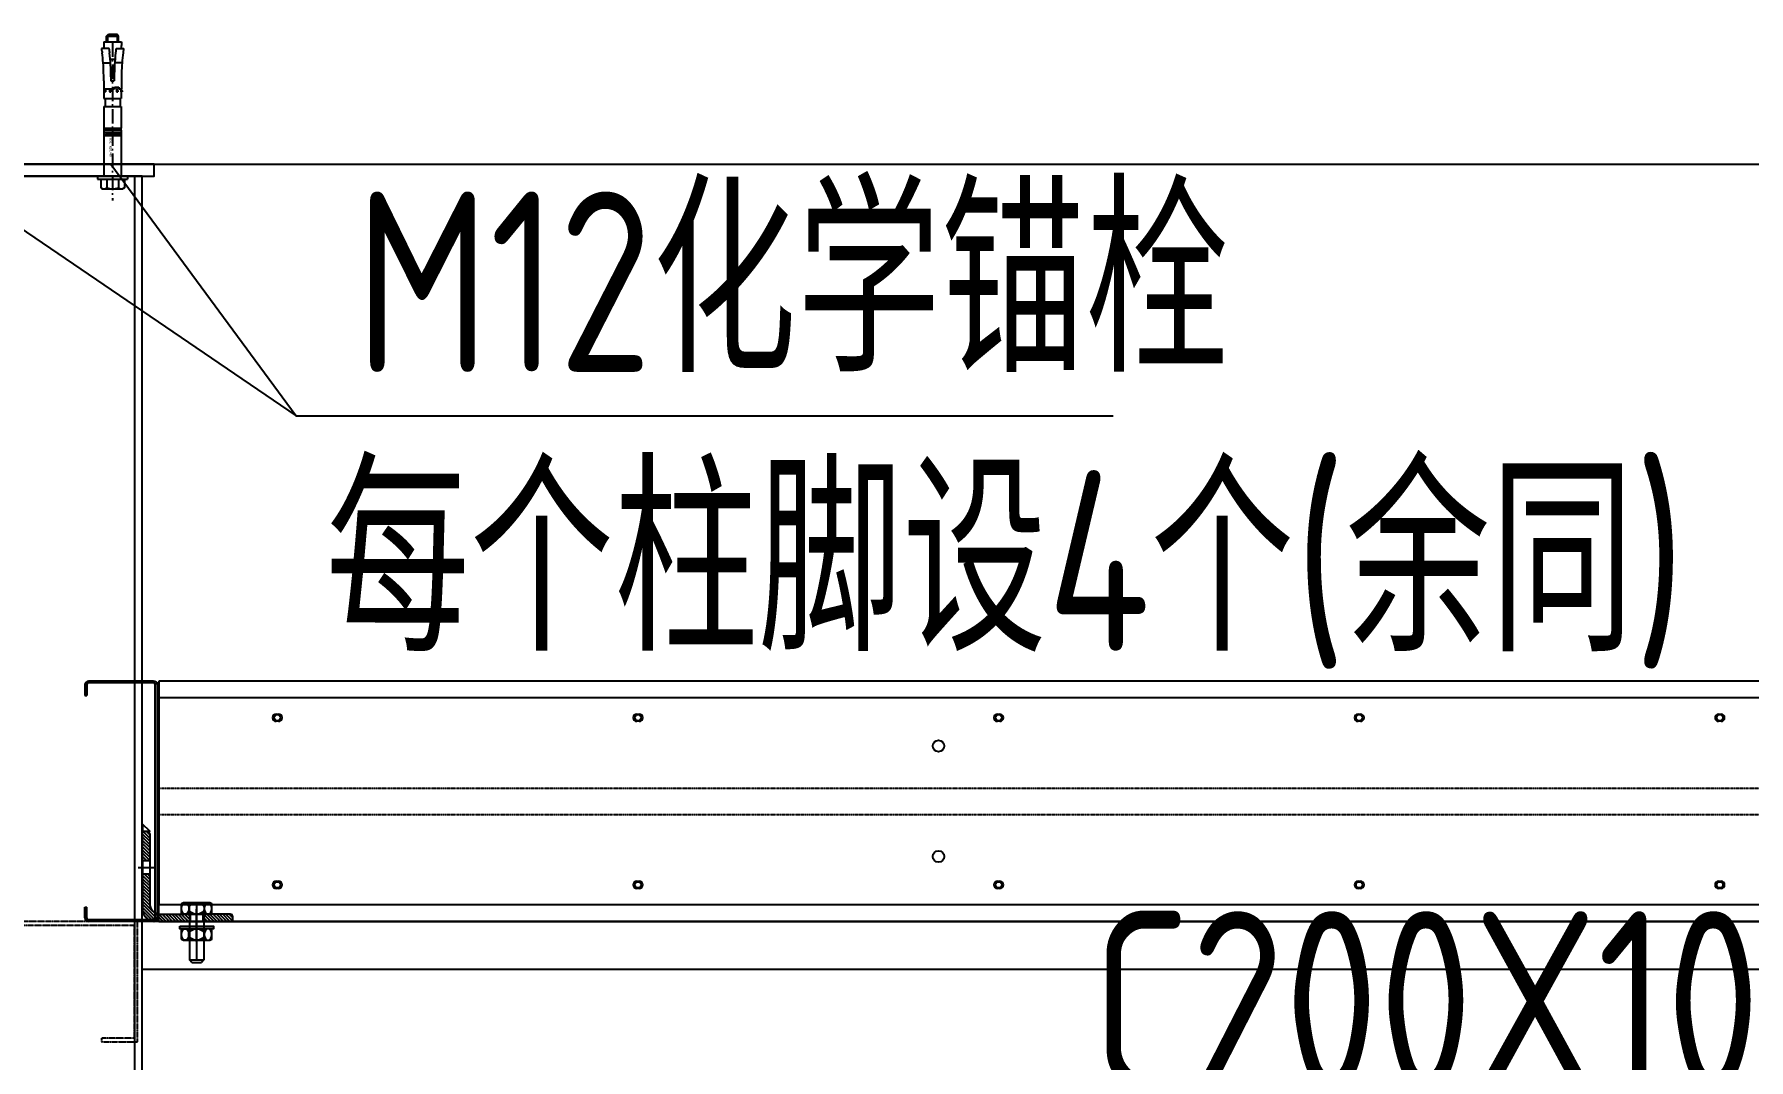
# Model space of a CAD drawing. Header units: millimetres. Extents: x -198529 to 244266, y -64 to 158464.
# Drawn here: x -146401 to -144974, y 99808 to 100661 of the extents above; entities that cross this region are included whole.
import ezdxf

# ---------------------------------------------------------------- set-up
doc = ezdxf.new("R2010")
doc.units = ezdxf.units.MM
for name, pattern in [('ACAD_ISO10W100', [18.5, 12, -3, 0.5, -3]), ('HIDDEN', [0.2, 0.1, -0.1]), ('HIDDEN2', [4.7625, 3.175, -1.5875]), ('X-HL-AR-F1-SEC-00-01$0$DASHED2', [0.375, 0.25, -0.125])]:
    doc.linetypes.add(name, pattern=pattern)
for name, color, linetype in [('0-DCC', 30, 'Continuous'), ('0-DCC-STRUC', 180, 'Continuous'), ('0-DCC-STRUC-T', 4, 'Continuous'), ('ANCHOR BOLTS', 4, 'Continuous'), ('ANGEL STEEL_75x75x3.0', 22, 'Continuous'), ('BOLTS', 3, 'Continuous'), ('COIL-BANK', 8, 'Continuous'), ('K-CEIL-DCC-RACK', 10, 'Continuous'), ('MITTELLINIEN', 3, 'ACAD_ISO10W100')]:
    doc.layers.add(name, color=color, linetype=linetype)
doc.styles.add('EDRI-COM', font='tssdeng.shx', dxfattribs={"width": 0.8, "bigfont": 'hztxt.shx'})
pattern_1 = [(45, (70645.0448, 93964.8255), (-1.325825215, 1.325825215), [])]

# ---------------------------------------------------------------- blocks, each defined once
blk = doc.blocks.new('H10_40')
for p, q in [((-116.5, 5), (-118, 3.5)), ((-118, -3.5), (-118, 3.5)), ((-111.6, 4.1), (-117.4, 4.1)), ((-111.6, 5), (-116.5, 5)), ((-116.5, -5), (-116.5, 5)), ((-111.6, -7.2), (-111.6, 7.5)), ((-111.6, 7.5), (-108.8, 7.5)), ((-106.1, 2.9), (-106.1, 9.2)), ((-103.7, 2.6), (-102.6, 2.5)), ((-103.6, 8.8), (-102.6, 8.7)), ((-97.4, -1.8), (-97.4, 1.8)), ((-94.2, 7.9), (-94.2, 1.8)), ((-82.8, 1.4), (-79.4, 1.4)), ((-79.4, 7.3), (-72.6, 7.3)), ((-79.4, -1.4), (-79.4, 1.4)), ((-74, 1.6), (-74, 5.3)), ((-74, 5.3), (-72.6, 5.3)), ((-74, 1.6), (-72.6, 1.6)), ((-71.1, 7.9), (-72.6, 7.1)), ((-71.1, 7.7), (-72.6, 6.9)), ((-72.6, 5.3), (-72.6, 7.3)), ((-72.6, 7.2), (-72.3, 7.2)), ((-72.6, 6.9), (-70.1, 6.9)), ((-71.1, 4.4), (-72.6, 3.9)), ((-72.6, 3.3), (-72.6, 3.9)), ((-71.1, 3.7), (-72.6, 3.3)), ((-72.6, 3.3), (-70.1, 3.3)), ((-72.6, -7.2), (-72.6, 1.6)), ((-71.1, 7.9), (-70.1, 7.9)), ((-71.1, 7.7), (-71.1, 7.9)), ((-71.1, 7.7), (-70.1, 7.7)), ((-71.1, 4.4), (-70.1, 4.4)), ((-71.1, 3.7), (-71.1, 4.4)), ((-71.1, 3.7), (-70.1, 3.7)), ((-70.1, 6.9), (-70.1, 7.9)), ((-70.1, 7.2), (-64.5, 7.2)), ((-70.1, 3.3), (-70.1, 4.4)), ((-64.5, -7.2), (-64.5, 7.2)), ((-64.5, 6.2), (-58, 6.2)), ((-58, 7.2), (-40, 7.2)), ((-58, -7.2), (-58, 7.2)), ((-40, -7.2), (-40, 7.2)), ((-38.3, 7), (-40, 7)), ((-38.3, 7.2), (0, 7.2)), ((-38.3, 7.2), (-38.3, -7.2)), ((0, -12.5), (0, 12.5)), ((0, 12.5), (2.5, 12.5)), ((0, 0), (0, 0)), ((2.5, -12.5), (2.5, 12.5)), ((2.5, 9.8), (9.7, 9.8)), ((2.5, 4.9), (9.7, 4.9)), ((9.7, 9.8), (10.5, 8.5)), ((10.5, -8.5), (10.5, 8.5)), ((-116.5, -5), (-118, -3.5)), ((-111.6, -4.1), (-117.4, -4.1)), ((-111.6, -5), (-116.5, -5)), ((-111.6, -7.2), (-108.8, -7.2)), ((-106.1, -2.9), (-106.1, -9.2)), ((-103.7, -2.6), (-102.6, -2.5)), ((-103.6, -8.8), (-102.6, -8.7)), ((-94.2, -7.9), (-94.2, -1.8)), ((-82.8, -1.4), (-79.4, -1.4)), ((-79.4, -7.3), (-72.6, -7.3)), ((-72.6, -1.5), (-70.1, -1.5)), ((-72.6, -1.5), (-71.1, -1.7)), ((-72.6, -2.2), (-71.1, -2.5)), ((-72.6, -6), (-71.1, -6.8)), ((-72.6, -6), (-70.1, -6)), ((-72.6, -6.4), (-71.1, -7.2)), ((-72.6, -7.2), (-64.5, -7.2)), ((-71.1, -1.7), (-70.1, -1.7)), ((-71.1, -2.5), (-71.1, -1.7)), ((-71.1, -2.5), (-70.1, -2.5)), ((-71.1, -6.8), (-70.1, -6.8)), ((-71.1, -7.2), (-71.1, -6.8)), ((-71.1, -7.2), (-70.1, -7.2)), ((-70.1, -2.5), (-70.1, -1.5)), ((-70.1, -7.2), (-70.1, -6)), ((-64.5, -6.2), (-58, -6.2)), ((-58, -7.2), (-40, -7.2)), ((-38.3, -7), (-40, -7)), ((-38.3, -7.2), (0, -7.2)), ((0, -12.5), (2.5, -12.5)), ((2.5, -4.9), (9.7, -4.9)), ((2.5, -9.8), (9.7, -9.8)), ((9.7, -9.8), (10.5, -8.5))]:
    blk.add_line(p, q)
at = {"color": 1}
for p, q in [((-36.7, -7), (-36.7, 7)), ((-33.7, 7), (-36.7, 7)), ((-36.2, 5.5), (-36.2, 6.5)), ((-34.2, 6.5), (-36.2, 6.5)), ((-34.2, 5.5), (-36.2, 5.5)), ((-36.2, 1.1), (-36.2, 5.2)), ((-35.4, 5.2), (-36.2, 5.2)), ((-35.4, 1.1), (-36.2, 1.1)), ((-35.4, 3.7), (-35.4, 5.2)), ((-34.2, 3.7), (-35.4, 3.7)), ((-34.2, 2.7), (-35.4, 2.7)), ((-35.4, 1.1), (-35.4, 2.7)), ((-34.2, 1.8), (-35.1, 1.8)), ((-35.1, 1.8), (-35.1, -0.1)), ((-34.2, 5.5), (-34.2, 6.5)), ((-34.2, 2.7), (-34.2, 3.7)), ((-34.2, -1.1), (-34.2, 1.8)), ((-34, 7.2), (-33.9, 7.2)), ((-33.7, -7), (-33.7, 7)), ((-33.7, -7), (-36.7, -7)), ((-36.2, -1.1), (-36.2, -0.1)), ((-35.1, -0.1), (-36.2, -0.1)), ((-34.2, -1.1), (-36.2, -1.1)), ((-36.2, -2.3), (-36.2, -1.4)), ((-34.2, -1.4), (-36.2, -1.4)), ((-34.2, -2.3), (-36.2, -2.3)), ((-34.2, -2.6), (-36.2, -2.6)), ((-36.2, -3.5), (-36.2, -2.6)), ((-35.6, -3.5), (-36.2, -3.5)), ((-36.2, -6.5), (-36.2, -5.5)), ((-35.6, -5.5), (-36.2, -5.5)), ((-34.2, -6.5), (-36.2, -6.5)), ((-35.6, -5.5), (-35.6, -3.5)), ((-34.8, -3.5), (-34.2, -3.5)), ((-34.8, -5.5), (-34.8, -3.5)), ((-34.2, -5.5), (-34.8, -5.5)), ((-34.2, -2.3), (-34.2, -1.4)), ((-34.2, -3.5), (-34.2, -2.6)), ((-34.2, -6.5), (-34.2, -5.5))]:
    blk.add_line(p, q, dxfattribs=at)
for centre, radius, start, end in [((-108.8, -21.3), 28.8, 84.5741, 90), ((-81.1, 192.6), 185.2, 262.2409, 263.019), ((-82.4, 192.6), 191.2, 262.8882, 263.6179), ((-81.1, 192.6), 185.2, 263.317, 268.5899), ((-82.4, 192.6), 191.2, 263.934, 269.8976), ((-81.1, 57.1), 49.8, 264.7484, 271.9185), ((6.2, 7.3), 4.3, 325.4349, 30), ((-5.7, 0), 16.2, 342.412, 17.588), ((-108.8, 21.5), 28.8, 270, 275.4259), ((-82.4, -192.6), 191.2, 96.3821, 97.1118), ((-81.1, -192.6), 185.2, 96.981, 97.7591), ((-82.4, -192.6), 191.2, 90.1024, 96.066), ((-81.1, -192.6), 185.2, 91.4101, 96.683), ((-81.1, -57.1), 49.8, 88.0815, 95.2516), ((6.2, -7.3), 4.3, 330, 34.5651)]:
    blk.add_arc(centre, radius, start, end)
at = {"layer": 'MITTELLINIEN', "color": 8}
blk.add_line((-111.3, 0), (20.3, 0), dxfattribs=at)
at = {"color": 1}
blk.add_text('HSL M10/40', height=2, dxfattribs=at).set_placement((-31.6, -2.6))
blk = doc.blocks.new('化学锚栓连接板')
at = {"color": 0}
blk.add_lwpolyline([(68290, -117663.5), (68510, -117663.5), (68510, -117653.5), (68290, -117653.5)], close=True, dxfattribs=at)
at = {"layer": 'ANCHOR BOLTS', "xscale": -1, "rotation": 90}
blk.add_blockref('H10_40', (68324.5, -117663.5), dxfattribs=at)
at = {"layer": 'ANCHOR BOLTS', "rotation": 270}
blk.add_blockref('H10_40', (68475.5, -117663.5), dxfattribs=at)
blk = doc.blocks.new('DCC2850x2300(右)水平')
at = {"color": 0, "linetype": 'Continuous'}
for p, q in [((52294.3, -142097.5), (52294.3, -142106.5)), ((52295.8, -142097.5), (52295.8, -142106.5)), ((52351.3, -142094.5), (52297.3, -142094.5)), ((52351.3, -142096), (52297.3, -142096)), ((52352.8, -142291.5), (52352.8, -142097.5)), ((52354.3, -142096), (52355.8, -142096)), ((52354.3, -142096), (52354.3, -142293)), ((55002.8, -142094.5), (52355.8, -142094.5)), ((52355.8, -142094.5), (52355.8, -142108.5)), ((52294.3, -142106.5), (52295.8, -142106.5)), ((55002.8, -142108.5), (52355.8, -142108.5)), ((52355.8, -142108.5), (52355.8, -142280.5)), ((52453.3, -142122), (52455.3, -142122)), ((52455.3, -142128), (52453.3, -142128)), ((52753.3, -142122), (52755.3, -142122)), ((52755.3, -142128), (52753.3, -142128)), ((53053.3, -142122), (53055.3, -142122)), ((53055.3, -142128), (53053.3, -142128)), ((53353.3, -142122), (53355.3, -142122)), ((53355.3, -142128), (53353.3, -142128)), ((53653.3, -142122), (53655.3, -142122)), ((53655.3, -142128), (53653.3, -142128)), ((52453.3, -142261), (52455.3, -142261)), ((52455.3, -142267), (52453.3, -142267)), ((52753.3, -142261), (52755.3, -142261)), ((52755.3, -142267), (52753.3, -142267)), ((53053.3, -142261), (53055.3, -142261)), ((53055.3, -142267), (53053.3, -142267)), ((53353.3, -142261), (53355.3, -142261)), ((53355.3, -142267), (53353.3, -142267)), ((53653.3, -142261), (53655.3, -142261)), ((53655.3, -142267), (53653.3, -142267)), ((52294.3, -142282.5), (52295.8, -142282.5)), ((52294.3, -142291.5), (52294.3, -142282.5)), ((52295.8, -142291.5), (52295.8, -142282.5)), ((52355.8, -142280.5), (55002.8, -142280.5)), ((52355.8, -142294.5), (52355.8, -142280.5)), ((52351.3, -142293), (52297.3, -142293)), ((52351.3, -142294.5), (52297.3, -142294.5)), ((52354.3, -142293), (52355.8, -142293)), ((52355.8, -142294.5), (55002.8, -142294.5))]:
    blk.add_line(p, q, dxfattribs=at)
at = {"color": 0, "linetype": 'HIDDEN'}
for p, q in [((52355.8, -142183.5), (55004.3, -142183.5)), ((52355.8, -142205.5), (55004.3, -142205.5))]:
    blk.add_line(p, q, dxfattribs=at)
at = {"color": 0, "linetype": 'Continuous'}
for centre, radius in [((52454.3, -142125), 2.6), ((52754.3, -142125), 2.6), ((53054.3, -142125), 2.6), ((53354.3, -142125), 2.6), ((53654.3, -142125), 2.6), ((53004.3, -142148.5), 4.77), ((53004.3, -142240.5), 4.77), ((52454.3, -142264), 2.6), ((52754.3, -142264), 2.6), ((53054.3, -142264), 2.6), ((53354.3, -142264), 2.6), ((53654.3, -142264), 2.6)]:
    blk.add_circle(centre, radius, dxfattribs=at)
for centre, radius, start, end in [((52297.3, -142097.5), 3, 90, 180), ((52297.3, -142097.5), 1.5, 90, 180), ((52351.3, -142097.5), 3, 0, 90), ((52351.3, -142097.5), 1.5, 0, 90), ((52453.3, -142125), 3, 90, 270), ((52455.3, -142125), 3, 270, 90), ((52753.3, -142125), 3, 90, 270), ((52755.3, -142125), 3, 270, 90), ((53053.3, -142125), 3, 90, 270), ((53055.3, -142125), 3, 270, 90), ((53353.3, -142125), 3, 90, 270), ((53355.3, -142125), 3, 270, 90), ((53653.3, -142125), 3, 90, 270), ((53655.3, -142125), 3, 270, 90), ((52453.3, -142264), 3, 90, 270), ((52455.3, -142264), 3, 270, 90), ((52753.3, -142264), 3, 90, 270), ((52755.3, -142264), 3, 270, 90), ((53053.3, -142264), 3, 90, 270), ((53055.3, -142264), 3, 270, 90), ((53353.3, -142264), 3, 90, 270), ((53355.3, -142264), 3, 270, 90), ((53653.3, -142264), 3, 90, 270), ((53655.3, -142264), 3, 270, 90), ((52297.3, -142291.5), 3, 180, 270), ((52297.3, -142291.5), 1.5, 180, 270), ((52351.3, -142291.5), 3, 270, 0), ((52351.3, -142291.5), 1.5, 270, 0)]:
    blk.add_arc(centre, radius, start, end, dxfattribs=at)
blk = doc.blocks.new('H-方柱-200x8-X13')
for points in [[(-110, 4860.5), (110, 4860.5), (110, 4870.5), (-110, 4870.5)], [(-100, -1190), (100, -1190), (100, 4860.5), (-100, 4860.5)]]:
    blk.add_lwpolyline(points, close=True)
at = {"linetype": 'HIDDEN2', "ltscale": 0.1}
blk.add_lwpolyline([(-94, -1190), (94, -1190), (94, 4860.5), (-94, 4860.5)], close=True, dxfattribs=at)
blk = doc.blocks.new('A$C2DBF4B5B')
h = blk.add_hatch()
h.set_pattern_fill('ANSI31', color=256, scale=15, style=0)
h.set_pattern_definition(pattern_1)
edge = h.paths.add_edge_path()
edge.add_line((39.5, 75), (10, 75))
edge.add_arc((10, 65), 10, 90, 180)
edge.add_line((0, 65), (0, 35.5))
edge.add_line((0, 35.5), (6, 35.5))
edge.add_line((6, 35.5), (6, 60))
edge.add_arc((15, 60), 9, 90, 180, ccw=False)
edge.add_line((15, 69), (39.5, 69))
edge.add_line((39.5, 69), (39.5, 75))
h = blk.add_hatch()
h.set_pattern_fill('ANSI31', color=256, scale=15, style=0)
h.set_pattern_definition(pattern_1)
edge = h.paths.add_edge_path()
edge.add_line((50.5, 69), (50.5, 75))
edge.add_line((50.5, 75), (75, 75))
edge.add_line((75, 75), (75, 71))
edge.add_arc((73, 71), 2, -90, 0, ccw=False)
edge.add_line((73, 69), (50.5, 69))
h = blk.add_hatch()
h.set_pattern_fill('ANSI31', color=256, scale=15, style=0)
h.set_pattern_definition(pattern_1)
edge = h.paths.add_edge_path()
edge.add_line((0, 24.5), (6, 24.5))
edge.add_line((6, 24.5), (6, 2))
edge.add_arc((4, 2), 2, -90, 0, ccw=False)
edge.add_line((4, 0), (0, 0))
edge.add_line((0, 0), (0, 24.5))
for p, q in [((39.5, 75), (10, 75)), ((50.5, 75), (39.5, 75)), ((39.5, 75), (39.5, 69)), ((50.5, 69), (50.5, 75)), ((50.5, 75), (75, 75)), ((75, 75), (75, 71)), ((0, 35.5), (0, 65)), ((6, 60), (6, 35.5)), ((39.5, 69), (15, 69)), ((50.5, 69), (39.5, 69)), ((73, 69), (50.5, 69)), ((0, 24.5), (0, 35.5)), ((6, 35.5), (0, 35.5)), ((6, 35.5), (6, 24.5)), ((0, 24.5), (6, 24.5)), ((0, 24.5), (0, 0)), ((6, 2), (6, 24.5)), ((0, 0), (4, 0))]:
    blk.add_line(p, q)
at = {"color": 8}
for p, q in [((45, 78.6), (45, 64.7)), ((-3.6, 30), (10.3, 30))]:
    blk.add_line(p, q, dxfattribs=at)
for centre, radius, start, end in [((10, 65), 10, 90, 180), ((15, 60), 9, 90, 180), ((73, 71), 2, 270, 0), ((4, 2), 2, 270, 0)]:
    blk.add_arc(centre, radius, start, end)
blk = doc.blocks.new('A$C4EA80240')
for p, q in [((2.6, 9.7), (1.3, 9.7)), ((2.6, 2.1), (1.3, 2.1)), ((10.2, 9.7), (6.4, 9.7)), ((10.1, 2.1), (6.4, 2.1)), ((7.7, 1.1), (7.7, 10.7)), ((21.6, 9.7), (17.9, 9.7)), ((21.6, 2.1), (17.9, 2.1)), ((20.4, 1.1), (20.4, 10.7)), ((26.7, 2.1), (26.7, 9.7))]:
    blk.add_line(p, q)
at = {"color": 8}
blk.add_line((14, 0), (14, 11.7), dxfattribs=at)
blk.add_lwpolyline([(28, 12.7), (0, 12.7), (0, 10.7), (28, 10.7)], close=True)
blk.add_lwpolyline([(25.5, 2.1), (26.7, 2.1), (25, 1.1), (3.1, 1.1), (1.3, 2.1), (1.3, 9.7), (3.1, 10.7), (25, 10.7), (26.7, 9.7), (25.5, 9.7)])
blk.add_ellipse((4.5, 5.9), major_axis=(0, 4.8), ratio=0.661547)
at = {"extrusion": (0, 0, -1)}
for centre, major_axis, ratio in [((14, 5.9), (6.36, 0), 0.753789), ((23.5, 5.9), (0, 4.8), 0.661547)]:
    blk.add_ellipse(centre, major_axis=major_axis, ratio=ratio, dxfattribs=at)
blk = doc.blocks.new('A$C147C6879')
at = {"layer": 'BOLTS'}
for p, q in [((9.6, 19), (0, 19)), ((8.6, 25.4), (1, 25.4)), ((1, 20.3), (1, 16.6)), ((8.6, 20.3), (8.6, 16.6)), ((9.6, 18.7), (47.6, 18.7)), ((49.6, 16.7), (47.6, 18.7)), ((47.6, 18.7), (47.6, 6.7)), ((49.6, 16.7), (49.6, 8.7)), ((0, 12.7), (47.6, 12.7)), ((9.6, 6.3), (0, 6.3)), ((1, 8.8), (1, 5.1)), ((1, 1.2), (1, 0)), ((8.6, 8.8), (8.6, 5.1)), ((8.6, 1.2), (8.6, 0)), ((9.6, 6.7), (47.6, 6.7)), ((47.6, 6.7), (49.6, 8.7))]:
    blk.add_line(p, q, dxfattribs=at)
blk.add_lwpolyline([(8.6, 24.2), (8.6, 25.4), (9.6, 23.7), (9.6, 1.7), (8.6, 0), (1, 0), (0, 1.7), (0, 23.7), (1, 25.4), (1, 24.2)], dxfattribs=at)
at = {"layer": 'BOLTS', "extrusion": (0, 0, -1)}
for centre, major_axis, ratio in [((4.8, 22.2), (-4.8, 0), 0.661547), ((4.8, 12.7), (0, 6.36), 0.753789)]:
    blk.add_ellipse(centre, major_axis=major_axis, ratio=ratio, dxfattribs=at)
at = {"layer": 'BOLTS'}
blk.add_ellipse((4.8, 3.2), major_axis=(-4.8, 0), ratio=0.661547, dxfattribs=at)

msp = doc.modelspace()

# ---------------------------------------------------------------- linework, layer by layer
at = {"layer": '0-DCC-STRUC', "linetype": 'X-HL-AR-F1-SEC-00-01$0$DASHED2'}
msp.add_lwpolyline([(-146511.7, 99826), (-146511.7, 99920), (-146317.7, 99920), (-146317.7, 99826), (-146344.7, 99826), (-146344.7, 99823), (-146314.7, 99823), (-146314.7, 99923), (-146514.7, 99923), (-146514.7, 99823), (-146484.7, 99823), (-146484.7, 99826), (-146511.7, 99826)], dxfattribs=at)
at = {"layer": '0-DCC-STRUC'}
for points in [[(-146311.3, 99723), (-143436.3, 99723), (-143436.3, 99923), (-146311.3, 99923)], [(-146311.3, 99763), (-143436.3, 99763), (-143436.3, 99883), (-146311.3, 99883)]]:
    msp.add_lwpolyline(points, close=True, dxfattribs=at)
at = {"layer": '0-DCC-STRUC-T'}
for p, q in [((-146337.1, 100553), (-146182.7, 100343.6)), ((-146475.5, 100543), (-146182.7, 100343.6)), ((-146182.7, 100343.6), (-145503.3, 100343.6))]:
    msp.add_line(p, q, dxfattribs=at)
msp.add_lwpolyline([(-146310.6, 100004), (-146310.6, 99998), (-146304.6, 99998)], close=True, dxfattribs=at)
msp.add_solid([(-146310.6, 100004), (-146310.6, 99998), (-146304.6, 99998), (-146310.6, 100004)], dxfattribs=at)
at = {"layer": 'COIL-BANK'}
msp.add_line((-177666.1, 100553), (-138791, 100553), dxfattribs=at)

# ---------------------------------------------------------------- block references
at = {"layer": '0-DCC'}
msp.add_blockref('DCC2850x2300(右)水平', (-198652.8, 242217.5), dxfattribs=at)
at = {"layer": 'ANGEL STEEL_75x75x3.0', "rotation": 90}
msp.add_blockref('A$C2DBF4B5B', (-146235.6, 99923), dxfattribs=at)
at = {"layer": 'BOLTS', "xscale": -1, "rotation": 90}
msp.add_blockref('A$C147C6879', (-146252.9, 99938.6), dxfattribs=at)
at = {"layer": 'BOLTS', "color": 2, "xscale": -1}
msp.add_blockref('A$C4EA80240', (-146251.6, 99906.3), dxfattribs=at)
at = {"layer": 'K-CEIL-DCC-RACK'}
for name, p in [('化学锚栓连接板', (-214811, 218206.5)), ('H-方柱-200x8-X13', (-146411, 95682.5))]:
    msp.add_blockref(name, p, dxfattribs=at)

# ---------------------------------------------------------------- texts
at = {"layer": '0-DCC-STRUC-T', "style": 'EDRI-COM', "width": 0.8}
for s, p in [('M12化学锚栓', (-146133.6, 100380.2)), ('每个柱脚设4个(余同)', (-146158.4, 100148)), ('C200X100X35X3.0', (-145521, 99781.5))]:
    msp.add_text(s, height=150, dxfattribs=at).set_placement(p)

doc.saveas('drawing.dxf')
